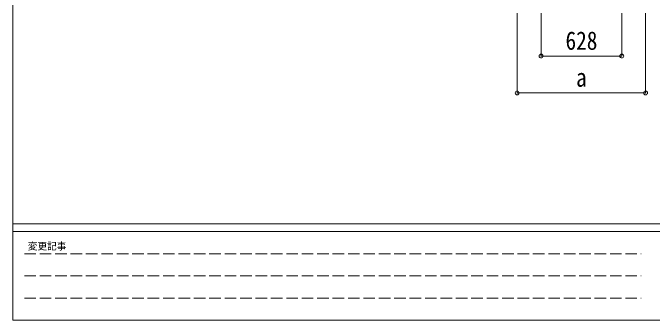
# Model space of a CAD drawing. Units: millimetres at full size, sheet at 1:30; details may follow other scales. Extents: x -8385 to 8479, y -5853 to 5787.
# Drawn here: x -8385 to -3407, y -5853 to -3459 of the extents above; entities that cross this region are included whole.
import ezdxf
from ezdxf.enums import TextEntityAlignment as Align

# ---------------------------------------------------------------- set-up
doc = ezdxf.new("R2010")
doc.units = ezdxf.units.MM
doc.header["$LTSCALE"] = 30
doc.header["$PDMODE"] = 32
doc.header["$PDSIZE"] = 30
doc.linetypes.add('DASHED3', pattern=[4, 3, -1])
doc.layers.add('0-A_寸法', color=6, linetype='Continuous', lineweight=9)
doc.layers.add('F-0_240', color=7, linetype='Continuous', lineweight=9)
doc.styles.add('ＭＳ ゴシック', font='')
doc.styles.get('ＭＳ ゴシック').set_extended_font_data('MS Gothic')

msp = doc.modelspace()

# ---------------------------------------------------------------- linework, layer by layer
at = {"layer": '0-A_寸法'}
for p, q in [((-4458.23, -4082.87), (-4458.23, -3460.57)), ((-4272.03, -3795.66), (-4272.03, -3460.57)), ((-3644.03, -3795.66), (-3644.03, -3460.57)), ((-3458.23, -4082.87), (-3458.23, -3460.57)), ((-4272.03, -3795.66), (-3644.03, -3795.66)), ((-4458.23, -4082.87), (-3458.23, -4082.87))]:
    msp.add_line(p, q, dxfattribs=at)
for p in [(-4272.03, -3795.66), (-3644.03, -3795.66), (-4458.23, -4082.87), (-3458.23, -4082.87)]:
    msp.add_point(p, dxfattribs=at)
at = {"layer": 'F-0_240', "color": 5}
for p, q in [((-8385.45, 5787.34), (-8385.45, -5852.66)), ((-8385.45, -5102.66), (8054.55, -5102.66)), ((-8385.45, -5162.66), (5387.79, -5162.66)), ((-8385.45, -5852.66), (8054.55, -5852.66))]:
    msp.add_line(p, q, dxfattribs=at)
at = {"layer": 'F-0_240', "color": 4, "linetype": 'DASHED3'}
for p, q in [((-8295.46, -5335.16), (-3492.21, -5335.16)), ((-8295.46, -5507.66), (-3492.21, -5507.66)), ((-8295.46, -5680.16), (-3492.21, -5680.16))]:
    msp.add_line(p, q, dxfattribs=at)

# ---------------------------------------------------------------- texts
at = {"layer": '0-A_寸法', "color": 7, "style": 'ＭＳ ゴシック', "width": 0.85}
for s, p in [('628', (-4081.78, -3789.66)), ('a', (-3999.48, -4076.87))]:
    msp.add_text(s, height=143, dxfattribs=at).set_placement(p, align=Align.BOTTOM_LEFT)
at = {"layer": 'F-0_240', "style": 'ＭＳ ゴシック'}
msp.add_text('変更記事', height=54.99, dxfattribs=at).set_placement((-8268.23, -5320.16), align=Align.BOTTOM_LEFT)

doc.saveas('drawing.dxf')
